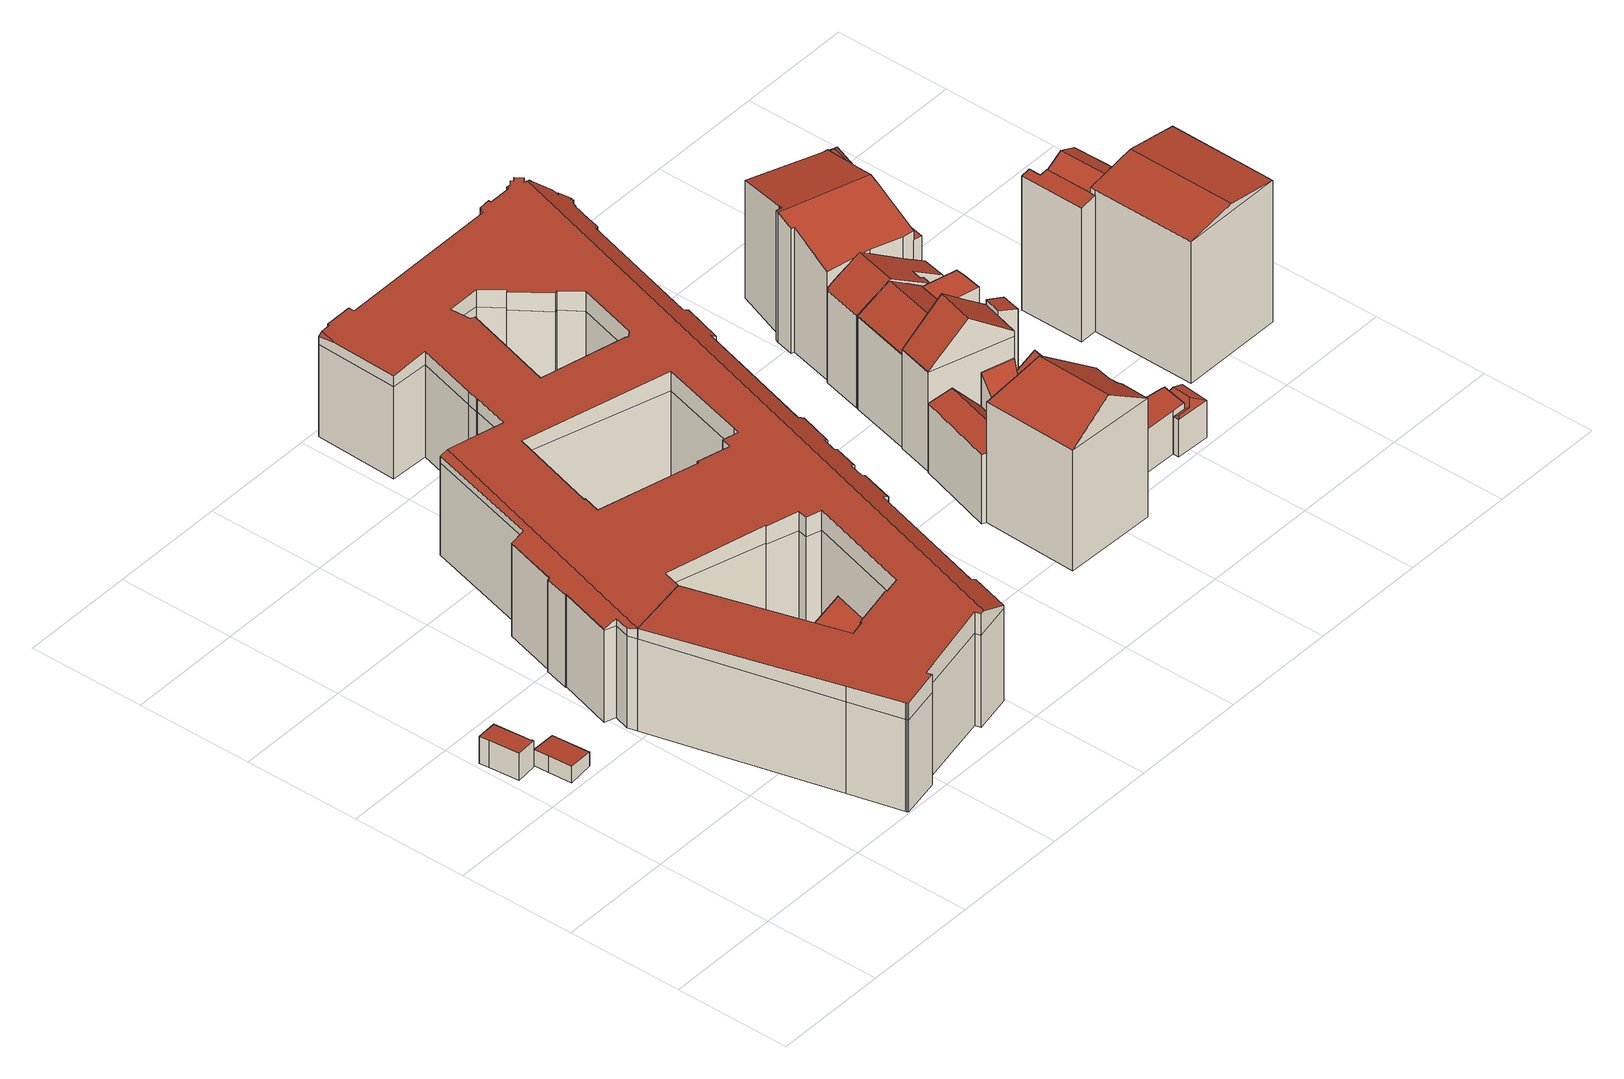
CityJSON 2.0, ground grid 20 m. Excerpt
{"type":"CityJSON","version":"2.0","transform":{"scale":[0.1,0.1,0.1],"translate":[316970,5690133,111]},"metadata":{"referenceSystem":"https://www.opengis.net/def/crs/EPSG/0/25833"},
"CityObjects":{
"building1":{"type":"Building","attributes":{"Dachtyp_tdc":"tdcPolyFlatRoof","Gemeindeschluessel":14713000,"Dachneigung":2.85,"QualitaetDacherkennung":81,"Geometrietyp2DReferenz":"3000","function":"31001_2461","roofType":"2100","measuredHeight":5.04},"geometry":[{"type":"MultiSurface","lod":"2","boundaries":[[[0,1,2,3]],[[1,4,5,2]],[[4,6,7,5]],[[6,8,9,7]],[[8,10,11,9]],[[10,12,13,11]],[[12,0,3,13]],[[12,10,8,6,4,1,0]],[[3,2,5,7,9,11,13]]],"semantics":{"surfaces":[{"type":"WallSurface"},{"type":"RoofSurface"},{"type":"GroundSurface"}],"values":[0,0,0,0,0,0,0,1,2]}}]},
"building2":{"type":"Building","attributes":{"Dachtyp_tdc":"tdcPolyFlatRoof","Gemeindeschluessel":14713000,"Dachneigung":5.23,"QualitaetDacherkennung":87,"Geometrietyp2DReferenz":"3000","function":"31001_2461","roofType":"2100","measuredHeight":3},"geometry":[{"type":"MultiSurface","lod":"2","boundaries":[[[14,15,16,17]],[[15,18,19,16]],[[18,20,21,19]],[[20,22,23,21]],[[22,14,17,23]],[[22,20,18,15,14]],[[17,16,19,21,23]]],"semantics":{"surfaces":[{"type":"WallSurface"},{"type":"RoofSurface"},{"type":"GroundSurface"}],"values":[0,0,0,0,0,1,2]}}]},
"building3":{"type":"Building","attributes":{"name":"Polizeidirektion Leipzig","Gemeindeschluessel":14713000,"Dachneigung":90,"Dachorientierung":0,"MittlereTraufHoehe":119.04,"QualitaetDacherkennung":99,"ObjektHoehe":7.95,"BodenHoehe":111.09,"Geometrietyp2DReferenz":"3000","AbsoluteHoehe":119.04,"Dachflaeche":218.94,"function":"31001_3071","roofType":"1000","measuredHeight":7.95,"storeysAboveGround":3},"geometry":[{"type":"MultiSurface","lod":"2","boundaries":[[[24,25,26,27]],[[25,28,29,26]],[[28,30,31,29]],[[30,32,33,31]],[[32,34,35,33]],[[34,36,37,35]],[[36,38,39,37]],[[38,24,27,39]],[[38,36,34,32,30,28,25,24]],[[27,26,29,31,33,35,37,39]]],"semantics":{"surfaces":[{"type":"WallSurface"},{"type":"RoofSurface"},{"type":"GroundSurface"}],"values":[0,0,0,0,0,0,0,0,1,2]}}]},
"building4":{"type":"Building","attributes":{"name":"Polizeidirektion Leipzig","Dachtyp_tdc":"tdcFreeFormRoof","Gemeindeschluessel":14713000,"Dachneigung":2.81,"QualitaetDacherkennung":14,"Geometrietyp2DReferenz":"3000","function":"31001_3071","roofType":"5000","measuredHeight":21.09},"geometry":[{"type":"MultiSurface","lod":"2","boundaries":[[[40,41,42,43]],[[41,44,45,42]],[[44,46,47,45]],[[46,48,49,47]],[[48,50,51,49]],[[50,52,53,51]],[[52,54,55,53]],[[54,56,57,55]],[[56,58,59,57]],[[58,60,61,59]],[[60,62,63,61]],[[62,64,65,63]],[[64,66,67,65]],[[66,68,69,67]],[[68,70,71,69]],[[70,72,73,71]],[[72,74,75,73]],[[74,76,77,75]],[[76,78,79,77]],[[78,80,81,79]],[[80,82,83,81]],[[82,84,85,83]],[[84,86,87,85]],[[86,88,89,87]],[[88,90,91,89]],[[90,92,93,91]],[[92,94,95,93]],[[94,96,97,95]],[[96,98,99,97]],[[98,100,101,99]],[[100,102,103,101]],[[102,104,105,103]],[[104,106,107,105]],[[106,108,109,107]],[[110,111,112,113]],[[111,114,115,112]],[[114,116,117,115]],[[116,118,119,117]],[[118,120,121,119]],[[120,122,123,121]],[[122,124,125,123]],[[124,126,127,125]],[[126,128,129,127]],[[128,130,131,129]],[[130,132,133,131]],[[132,134,135,133]],[[134,110,113,135]],[[108,136,137,109]],[[136,138,139,137]],[[138,140,141,139]],[[140,142,143,141]],[[142,144,145,143]],[[144,146,147,145]],[[146,148,149,147]],[[148,150,151,149]],[[150,152,153,151]],[[152,154,155,153]],[[154,156,157,155]],[[156,158,159,157]],[[160,161,162,163]],[[161,164,165,162]],[[164,166,167,165]],[[166,168,169,167]],[[168,170,171,169]],[[170,172,173,171]],[[172,174,175,173]],[[176,40,43,177]],[[174,178,179,175]],[[178,180,181,179]],[[180,182,183,181]],[[182,160,163,183]],[[158,184,185,159]],[[184,186,187,185]],[[186,188,189,187]],[[188,190,191,189]],[[192,193,194,195]],[[193,196,197,194]],[[196,198,199,197]],[[198,200,201,199]],[[200,202,203,201]],[[202,204,205,203]],[[204,206,207,205]],[[206,208,209,207]],[[208,210,211,209]],[[210,212,213,211]],[[212,214,215,213]],[[214,216,217,215]],[[216,192,195,217]],[[190,218,219,191]],[[218,220,221,219]],[[220,222,223,221]],[[224,225,226,227,228,229,230,231,232,233,234,235,236,237,238,239,240,241,242,243,244,245,246,247,248,249,250,251,252,253,254,255,256,257,258,259,260,261,262,263,264,265,266,267]],[[268,269,270,146,144,271,272,273,274,275,276,277]],[[278,279,280]],[[281,282,283,280,279,284,285,286,287,288,289,290,276,275,291,292,293,294,295,296,297,298,299,300,301,302,303,291,275,304,305,306,307,308,309,310,311,264,263,312,313,314,315,316,317,318,319,320,321,322,323,324,325,326,327,328],[329,330,331,332,333,334,335,336,337,338,339,340,341],[342,343,344,345,346,347,348,349,350,351,352]],[[283,278,280]],[[353,281,328,354]],[[354,328,327,355]],[[356,326,325,357]],[[355,327,326,356]],[[358,324,323,359]],[[357,325,324,358]],[[360,322,321,361]],[[359,323,322,360]],[[362,320,319,363]],[[361,321,320,362]],[[363,319,318,364]],[[364,318,317,365]],[[366,316,315,367]],[[365,317,316,366]],[[368,314,313,369]],[[367,315,314,368]],[[369,313,312,370]],[[370,312,263,371]],[[371,263,262,372]],[[90,265,264,311,92]],[[92,311,310,94]],[[94,310,309,96]],[[96,309,308,98]],[[98,308,307,100]],[[100,307,306,102]],[[102,306,305,104]],[[104,305,304,106]],[[106,304,275,108]],[[110,291,303,111]],[[111,303,302,114]],[[114,302,301,116]],[[116,301,300,118]],[[118,300,299,120]],[[120,299,298,122]],[[122,298,297,124]],[[124,297,296,126]],[[126,296,295,128]],[[128,295,294,130]],[[130,294,293,132]],[[132,293,292,134]],[[134,292,291,110]],[[154,277,276,290,156]],[[156,290,289,158]],[[160,342,352,161]],[[161,352,351,164]],[[164,351,350,166]],[[166,350,349,168]],[[168,349,348,170]],[[170,348,347,172]],[[172,347,346,174]],[[174,346,345,178]],[[178,345,344,180]],[[180,344,343,182]],[[182,343,342,160]],[[158,289,288,184]],[[184,288,287,186]],[[186,287,286,188]],[[188,286,285,190]],[[192,329,341,193]],[[193,341,340,196]],[[196,340,339,198]],[[198,339,338,200]],[[200,338,337,202]],[[202,337,336,204]],[[204,336,335,206]],[[206,335,334,208]],[[208,334,333,210]],[[210,333,332,212]],[[212,332,331,214]],[[214,331,330,216]],[[216,330,329,192]],[[190,285,284,218]],[[218,284,279,278,220]],[[220,278,283,222]],[[222,283,282,373]],[[373,282,281,353]],[[152,268,277,154]],[[108,275,274,136]],[[136,274,273,138]],[[138,273,272,140]],[[140,272,271,142]],[[142,271,144]],[[148,270,269,150]],[[146,270,148]],[[150,269,268,152]],[[86,267,266,88]],[[84,224,267,86]],[[88,266,265,90]],[[372,262,261,374]],[[374,261,260,375]],[[375,260,259,376]],[[376,259,258,377]],[[377,258,257,378]],[[378,257,256,379]],[[379,256,255,380]],[[380,255,254,381]],[[381,254,253,382]],[[382,253,252,383]],[[383,252,251,384]],[[384,251,250,385]],[[385,250,249,386]],[[386,249,248,387]],[[387,248,247,176]],[[176,247,246,40]],[[40,246,245,41]],[[41,245,244,44]],[[44,244,243,46]],[[46,243,242,48]],[[48,242,241,50]],[[50,241,240,52]],[[52,240,239,54]],[[54,239,238,56]],[[56,238,237,58]],[[58,237,236,60]],[[60,236,235,62]],[[62,235,234,64]],[[64,234,233,66]],[[66,233,232,68]],[[68,232,231,70]],[[70,231,230,72]],[[72,230,229,74]],[[74,229,228,76]],[[76,228,227,78]],[[78,227,226,80]],[[80,226,225,82]],[[82,225,224,84]],[[223,388,389,390,391,392,393,394,395,396,397,398,399,400,401,402,403,404,405,406,407,408,409,410,411,412,413,414,415,416,417,418,419,420,421,422,177,43,42,45,47,49,51,53,55,57,59,61,63,65,67,69,71,73,75,77,79,81,83,85,87,89,91,93,95,97,99,101,103,105,107,109,137,139,141,143,145,147,149,151,153,155,157,159,185,187,189,191,219,221],[113,112,115,117,119,121,123,125,127,129,131,133,135],[163,162,165,167,169,171,173,175,179,181,183],[195,194,197,199,201,203,205,207,209,211,213,215,217]],[[222,373,388,223]],[[373,353,389,388]],[[353,354,390,389]],[[354,355,391,390]],[[355,356,392,391]],[[356,357,393,392]],[[357,358,394,393]],[[358,359,395,394]],[[359,360,396,395]],[[360,361,397,396]],[[361,362,398,397]],[[362,363,399,398]],[[363,364,400,399]],[[364,365,401,400]],[[365,366,402,401]],[[366,367,403,402]],[[367,368,404,403]],[[368,369,405,404]],[[369,370,406,405]],[[370,371,407,406]],[[371,372,408,407]],[[372,374,409,408]],[[374,375,410,409]],[[375,376,411,410]],[[376,377,412,411]],[[377,378,413,412]],[[378,379,414,413]],[[379,380,415,414]],[[380,381,416,415]],[[381,382,417,416]],[[382,383,418,417]],[[383,384,419,418]],[[384,385,420,419]],[[385,386,421,420]],[[386,387,422,421]],[[387,176,177,422]],[[108,275,291,110]]],"semantics":{"surfaces":[{"type":"WallSurface"},{"type":"RoofSurface"},{"type":"GroundSurface"},{"type":"ClosureSurface"}],"values":[0,0,0,0,0,0,0,0,0,0,0,0,0,0,0,0,0,0,0,0,0,0,0,0,0,0,0,0,0,0,0,0,0,0,0,0,0,0,0,0,0,0,0,0,0,0,0,0,0,0,0,0,0,0,0,0,0,0,0,0,0,0,0,0,0,0,0,0,0,0,0,0,0,0,0,0,0,0,0,0,0,0,0,0,0,0,0,0,0,0,0,1,1,1,1,1,0,0,0,0,0,0,0,0,0,0,0,0,0,0,0,0,0,0,0,0,0,0,0,0,0,0,0,0,0,0,0,0,0,0,0,0,0,0,0,0,0,0,0,0,0,0,0,0,0,0,0,0,0,0,0,0,0,0,0,0,0,0,0,0,0,0,0,0,0,0,0,0,0,0,0,0,0,0,0,0,0,0,0,0,0,0,0,0,0,0,0,0,0,0,0,0,0,0,0,0,0,0,0,0,0,0,0,0,0,0,0,0,0,0,0,0,0,0,0,0,0,0,0,0,0,0,2,0,0,0,0,0,0,0,0,0,0,0,0,0,0,0,0,0,0,0,0,0,0,0,0,0,0,0,0,0,0,0,0,0,0,0,0,3]}}]},
"building5":{"type":"Building","attributes":{"Dachtyp_tdc":"tdcFreeFormRoof","Gemeindeschluessel":14713000,"Dachneigung":34.87,"QualitaetDacherkennung":62,"Geometrietyp2DReferenz":"3000","function":"31001_9998","roofType":"5000","measuredHeight":27.71},"geometry":[{"type":"MultiSurface","lod":"2","boundaries":[[[423,424,425,426]],[[424,427,428,425]],[[427,429,430,428]],[[429,431,432,430]],[[431,433,434,432]],[[433,435,436,434]],[[435,437,438,436]],[[437,439,440,438]],[[439,441,442,440]],[[441,423,426,442]],[[443,444,435,433,431]],[[429,427,424,423,441,439,437,444,443]],[[437,435,444]],[[431,429,443]],[[426,425,428,430,432,434,436,438,440,442]]],"semantics":{"surfaces":[{"type":"WallSurface"},{"type":"RoofSurface"},{"type":"GroundSurface"}],"values":[0,0,0,0,0,0,0,0,0,0,1,1,0,0,2]}}]},
"building6":{"type":"Building","attributes":{"Gemeindeschluessel":14713000,"Geometrietyp2DReferenz":"3000","function":"31001_9998","roofType":"9999"},"children":["building6-1","building6-2","building6-3","building6-4"]},
"building6-1":{"type":"BuildingPart","attributes":{"Dachtyp_tdc":"tdcGableRoof","Dachneigung":48.54,"QualitaetDacherkennung":26,"Geometrietyp2DReferenz":"3000","roofType":"3100","measuredHeight":13.74},"parents":["building6"],"geometry":[{"type":"MultiSurface","lod":"2","boundaries":[[[445,446,447,448]],[[446,449,450,447]],[[451,452,453,454]],[[455,456,436,457]],[[456,458,459,436]],[[458,460,434,459]],[[460,461,462,434]],[[461,445,448,462]],[[458,456,455,463,452,451,449,446]],[[446,445,461,460,458]],[[448,447,450,454,453,464,457,436,459,434,462]],[[451,454,450,449]],[[455,457,464,463]],[[463,464,453,452]]],"semantics":{"surfaces":[{"type":"WallSurface"},{"type":"RoofSurface"},{"type":"GroundSurface"},{"type":"ClosureSurface"}],"values":[0,0,0,0,0,0,0,0,1,1,2,3,3,3]}}]},
"building6-2":{"type":"BuildingPart","attributes":{"Dachtyp_tdc":"tdcPolyFlatRoof","Dachneigung":37.76,"QualitaetDacherkennung":74,"Geometrietyp2DReferenz":"3000","roofType":"2100","measuredHeight":14.37},"parents":["building6"],"geometry":[{"type":"MultiSurface","lod":"2","boundaries":[[[465,466,467,468,469]],[[470,471,472,473]],[[471,474,475,476,472]],[[474,471,470,477,466,465,478]],[[469,468,473,472,476]],[[477,467,466]],[[473,468,467,477,470]],[[478,475,474]],[[465,469,476,475,478]]],"semantics":{"surfaces":[{"type":"WallSurface"},{"type":"RoofSurface"},{"type":"GroundSurface"},{"type":"ClosureSurface"}],"values":[0,0,0,1,2,0,3,0,3]}}]},
"building6-3":{"type":"BuildingPart","attributes":{"Dachtyp_tdc":"tdcPolyFlatRoof","Dachneigung":46.78,"QualitaetDacherkennung":41,"Geometrietyp2DReferenz":"3000","roofType":"2100","measuredHeight":14.48},"parents":["building6"],"geometry":[{"type":"MultiSurface","lod":"2","boundaries":[[[467,479,451,454,468]],[[480,481,470,473,450,449]],[[480,479,467,477,481]],[[473,468,454,450]],[[477,470,481]],[[467,468,473,470,477]],[[449,451,479,480]],[[449,450,454,451]]],"semantics":{"surfaces":[{"type":"WallSurface"},{"type":"RoofSurface"},{"type":"GroundSurface"},{"type":"ClosureSurface"}],"values":[0,0,1,2,0,3,0,3]}}]},
"building6-4":{"type":"BuildingPart","attributes":{"Dachtyp_tdc":"tdcFreeFormRoof","Dachneigung":55.4,"QualitaetDacherkennung":9,"Geometrietyp2DReferenz":"3000","roofType":"5000","measuredHeight":13.97},"parents":["building6"],"geometry":[{"type":"MultiSurface","lod":"2","boundaries":[[[475,482,483,476]],[[482,484,485,483]],[[484,486,487,485]],[[486,488,442,487]],[[488,489,440,442]],[[489,490,438,440]],[[490,491,455,457,438]],[[492,493,465,469,453,452]],[[494,491,490,489,488,486,484,482,495]],[[482,475,478,493,492,495]],[[492,494,495]],[[476,483,485,487,442,440,438,457,464,453,469]],[[463,455,491,494]],[[464,457,455,463]],[[452,463,494,492]],[[453,464,463,452]],[[478,465,493]],[[476,469,465,478,475]]],"semantics":{"surfaces":[{"type":"WallSurface"},{"type":"RoofSurface"},{"type":"GroundSurface"},{"type":"ClosureSurface"}],"values":[0,0,0,0,0,0,0,0,1,1,1,2,0,3,0,3,0,3]}}]},
"building7":{"type":"Building","attributes":{"Gemeindeschluessel":14713000,"Geometrietyp2DReferenz":"3000","function":"31001_9998","roofType":"9999"},"children":["building7-1","building7-2"]},
"building7-1":{"type":"BuildingPart","attributes":{"Dachtyp_tdc":"tdcPolyFlatRoof","Dachneigung":19.7,"QualitaetDacherkennung":32,"Geometrietyp2DReferenz":"3000","roofType":"2100","measuredHeight":20.2},"parents":["building7"],"geometry":[{"type":"MultiSurface","lod":"2","boundaries":[[[496,497,498,499,500,501]],[[497,502,503,498]],[[502,504,505,503]],[[504,506,507,508,509,505]],[[504,502,497,496,506]],[[509,499,498,503,505]],[[496,501,507,506]],[[501,500,508,507]],[[500,499,509,508]]],"semantics":{"surfaces":[{"type":"WallSurface"},{"type":"RoofSurface"},{"type":"GroundSurface"},{"type":"ClosureSurface"}],"values":[0,0,0,0,1,2,0,3,3]}}]},
"building7-2":{"type":"BuildingPart","attributes":{"Dachtyp_tdc":"tdcGableRoof","Dachneigung":36.96,"QualitaetDacherkennung":39,"Geometrietyp2DReferenz":"3000","roofType":"3100","measuredHeight":25.13},"parents":["building7"],"geometry":[{"type":"MultiSurface","lod":"2","boundaries":[[[510,511,512,513]],[[514,515,510]],[[516,517,499,509,518,519]],[[520,514,519,518]],[[514,510,516,519]],[[515,521,511,510]],[[507,501,512,511,521,522]],[[508,507,522,520]],[[520,522,521,515,514]],[[513,512,501,500]],[[510,513,517,516]],[[513,500,499,517]],[[508,520,518,509]],[[500,501,507,508]],[[500,508,509,499]]],"semantics":{"surfaces":[{"type":"WallSurface"},{"type":"GroundSurface"},{"type":"RoofSurface"},{"type":"ClosureSurface"}],"values":[0,0,1,0,0,2,2,0,0,0,0,0,0,3,3]}}]},
"building8":{"type":"Building","attributes":{"Dachtyp_tdc":"tdcPolyFlatRoof","Gemeindeschluessel":14713000,"Dachneigung":6.91,"QualitaetDacherkennung":53,"Geometrietyp2DReferenz":"3000","function":"31001_9998","roofType":"2100","measuredHeight":8.55},"geometry":[{"type":"MultiSurface","lod":"2","boundaries":[[[523,524,442,426]],[[524,525,487,442]],[[525,526,485,487]],[[526,527,528,485]],[[527,529,530,528]],[[529,531,532,530]],[[531,533,534,532]],[[533,535,536,534]],[[535,537,538,536]],[[537,523,426,538]],[[537,535,533,531,529,527,526,525,524,523]],[[426,442,487,485,528,530,532,534,536,538]]],"semantics":{"surfaces":[{"type":"WallSurface"},{"type":"RoofSurface"},{"type":"GroundSurface"}],"values":[0,0,0,0,0,0,0,0,0,0,1,2]}}]},
"building9":{"type":"Building","attributes":{"Gemeindeschluessel":14713000,"Geometrietyp2DReferenz":"3000","function":"31001_9998","roofType":"9999"},"children":["building9-1","building9-2"]},
"building9-1":{"type":"BuildingPart","attributes":{"Dachtyp_tdc":"tdcGableRoof","Dachneigung":33.36,"QualitaetDacherkennung":81,"Geometrietyp2DReferenz":"3000","roofType":"3100","measuredHeight":21.03},"parents":["building9"],"geometry":[{"type":"MultiSurface","lod":"2","boundaries":[[[539,540,541]],[[542,543,544,540,539]],[[545,546,543,542]],[[547,548,546,545]],[[549,550,551,552,553]],[[542,539,554,550,549]],[[541,547,552,551,555]],[[547,545,553,552]],[[545,542,549,553]],[[546,548,544,543]],[[541,540,544,548,547]],[[555,554,539,541]],[[555,551,550,554]]],"semantics":{"surfaces":[{"type":"WallSurface"},{"type":"GroundSurface"},{"type":"RoofSurface"},{"type":"ClosureSurface"}],"values":[0,0,0,0,1,0,0,0,0,2,2,0,3]}}]},
"building9-2":{"type":"BuildingPart","attributes":{"Dachtyp_tdc":"tdcPolyFlatRoof","Dachneigung":0,"QualitaetDacherkennung":48,"Geometrietyp2DReferenz":"3000","roofType":"1000","measuredHeight":16.99},"parents":["building9"],"geometry":[{"type":"MultiSurface","lod":"2","boundaries":[[[554,556,557,550]],[[556,558,559,557]],[[558,560,561,559]],[[560,562,563,561]],[[562,555,551,563]],[[562,560,558,556,554,555]],[[551,550,557,559,561,563]],[[550,551,555,554]]],"semantics":{"surfaces":[{"type":"WallSurface"},{"type":"RoofSurface"},{"type":"GroundSurface"},{"type":"ClosureSurface"}],"values":[0,0,0,0,0,1,2,3]}}]},
"building10":{"type":"Building","attributes":{"Dachtyp_tdc":"tdcFreeFormRoof","Gemeindeschluessel":14713000,"Dachneigung":31.49,"QualitaetDacherkennung":48,"Geometrietyp2DReferenz":"3000","function":"31001_9998","roofType":"5000","measuredHeight":21.02},"geometry":[{"type":"MultiSurface","lod":"2","boundaries":[[[564,565,566,567]],[[565,568,569,566]],[[568,570,571,569]],[[570,572,573,571]],[[572,574,575,573]],[[574,576,577,575]],[[576,578,579,577]],[[578,580,581,579]],[[580,582,583,581]],[[582,584,585,583]],[[584,586,587,585]],[[586,588,589,587]],[[588,590,591,589]],[[590,592,593,591]],[[592,564,567,593]],[[594,595,588,586,584,582,580,578]],[[576,574,572,570,568,565,564,592,590,595,594]],[[578,576,594]],[[590,588,595]],[[567,566,569,571,573,575,577,579,581,583,585,587,589,591,593]]],"semantics":{"surfaces":[{"type":"WallSurface"},{"type":"RoofSurface"},{"type":"GroundSurface"}],"values":[0,0,0,0,0,0,0,0,0,0,0,0,0,0,0,1,1,0,0,2]}}]},
"building11":{"type":"Building","attributes":{"Dachtyp_tdc":"tdcGableRoof","Gemeindeschluessel":14713000,"Dachneigung":54.26,"QualitaetDacherkennung":8,"Geometrietyp2DReferenz":"3000","function":"31001_9998","roofType":"3100","measuredHeight":3.4},"geometry":[{"type":"MultiSurface","lod":"2","boundaries":[[[596,597,598,599]],[[597,600,601,598]],[[600,602,603,601]],[[602,596,599,603]],[[600,597,604]],[[596,602,605]],[[597,596,605,604]],[[602,600,604,605]],[[599,598,601,603]]],"semantics":{"surfaces":[{"type":"WallSurface"},{"type":"RoofSurface"},{"type":"GroundSurface"}],"values":[0,0,0,0,0,0,1,1,2]}}]},
"building12":{"type":"Building","attributes":{"Dachtyp_tdc":"tdcFreeFormRoof","Gemeindeschluessel":14713000,"Dachneigung":16.06,"QualitaetDacherkennung":28,"Geometrietyp2DReferenz":"3000","function":"31001_9998","roofType":"5000","measuredHeight":7.45},"geometry":[{"type":"MultiSurface","lod":"2","boundaries":[[[606,607,608,534]],[[607,609,610,608]],[[609,611,612,610]],[[611,613,538,612]],[[613,614,536,538]],[[614,606,534,536]],[[615,616,614,613]],[[615,613,611]],[[617,616,615,611,609]],[[618,617,609,607]],[[618,607,606]],[[616,617,618,606,614]],[[534,608,610,612,538,536]]],"semantics":{"surfaces":[{"type":"WallSurface"},{"type":"RoofSurface"},{"type":"GroundSurface"}],"values":[0,0,0,0,0,0,1,1,1,1,0,1,2]}}]},
"building13":{"type":"Building","attributes":{"Gemeindeschluessel":14713000,"Geometrietyp2DReferenz":"3000","function":"31001_9998","roofType":"9999"},"children":["building13-1","building13-2","building13-3"]},
"building13-1":{"type":"BuildingPart","attributes":{"Dachtyp_tdc":"tdcFreeFormRoof","Dachneigung":24.48,"QualitaetDacherkennung":21,"Geometrietyp2DReferenz":"3000","roofType":"5000","measuredHeight":22.15},"parents":["building13"],"geometry":[{"type":"MultiSurface","lod":"2","boundaries":[[[619,620,621,622]],[[620,623,624,621]],[[623,625,626,624]],[[619,625,627,628]],[[625,623,627]],[[623,620,628,627]],[[620,619,628]],[[626,622,621,624]],[[622,626,625,619]]],"semantics":{"surfaces":[{"type":"WallSurface"},{"type":"RoofSurface"},{"type":"GroundSurface"},{"type":"ClosureSurface"}],"values":[0,0,0,1,1,1,1,2,3]}}]},
"building13-2":{"type":"BuildingPart","attributes":{"Dachtyp_tdc":"tdcPolyFlatRoof","Dachneigung":0,"QualitaetDacherkennung":0,"Geometrietyp2DReferenz":"3000","roofType":"1000","measuredHeight":18.53},"parents":["building13"],"geometry":[{"type":"MultiSurface","lod":"2","boundaries":[[[629,630,631,632]],[[629,632,633,634]],[[632,631,635,633]],[[631,630,636,635]],[[633,635,636,634]],[[634,636,630,629]]],"semantics":{"surfaces":[{"type":"RoofSurface"},{"type":"WallSurface"},{"type":"GroundSurface"},{"type":"ClosureSurface"}],"values":[0,1,1,1,2,3]}}]},
"building13-3":{"type":"BuildingPart","attributes":{"Dachtyp_tdc":"tdcGableRoof","Dachneigung":20.54,"QualitaetDacherkennung":16,"Geometrietyp2DReferenz":"3000","roofType":"3100","measuredHeight":24.1},"parents":["building13"],"geometry":[{"type":"MultiSurface","lod":"2","boundaries":[[[637,638,639,640]],[[638,641,642,639]],[[641,643,644,642]],[[643,645,646,644]],[[645,647,648,646]],[[647,649,619,622,648]],[[650,651,652,626,625]],[[651,653,629,634,652]],[[654,655,656,636,630]],[[655,657,658,656]],[[657,659,660,658]],[[659,661,662,660]],[[661,663,664,662]],[[663,665,666,664]],[[665,667,668,666]],[[667,669,670,668]],[[669,637,640,670]],[[665,663,661,659,657,655,654,653,651]],[[651,650,649,647,645,643,641,638,637,669,667,665]],[[640,639,642,644,646,648,622,626,652,634,636,656,658,660,662,664,666,668,670]],[[625,619,649,650]],[[625,626,622,619]],[[654,630,629,653]],[[630,636,634,629]]],"semantics":{"surfaces":[{"type":"WallSurface"},{"type":"RoofSurface"},{"type":"GroundSurface"},{"type":"ClosureSurface"}],"values":[0,0,0,0,0,0,0,0,0,0,0,0,0,0,0,0,0,1,1,2,0,3,0,3]}}]},
"building14":{"type":"Building","attributes":{"Gemeindeschluessel":14713000,"Geometrietyp2DReferenz":"3000","function":"31001_9998","roofType":"9999"},"children":["building14-1","building14-2","building14-3"]},
"building14-1":{"type":"BuildingPart","attributes":{"Dachtyp_tdc":"tdcGableRoof","Dachneigung":10.02,"QualitaetDacherkennung":70,"Geometrietyp2DReferenz":"3000","roofType":"3100","measuredHeight":27.8},"parents":["building14"],"geometry":[{"type":"MultiSurface","lod":"2","boundaries":[[[671,672,673,674,675]],[[672,676,677,673]],[[676,678,679,677]],[[678,680,681,679]],[[678,676,672,682,683]],[[684,685,680,683,682,686]],[[684,686,671,687,688]],[[671,686,682,672]],[[680,678,683]],[[681,689,690,674,673,677,679]],[[680,685,691,689,681]],[[692,691,685,684]],[[690,689,691,692,693]],[[671,675,687]],[[688,693,692,684]],[[675,674,690,693]],[[675,693,688,687]]],"semantics":{"surfaces":[{"type":"WallSurface"},{"type":"RoofSurface"},{"type":"GroundSurface"},{"type":"ClosureSurface"}],"values":[0,0,0,0,1,1,0,0,0,2,0,0,3,0,0,3,3]}}]},
"building14-2":{"type":"BuildingPart","attributes":{"Dachtyp_tdc":"tdcGableRoof","Dachneigung":29.22,"QualitaetDacherkennung":38,"Geometrietyp2DReferenz":"3000","roofType":"3100","measuredHeight":26.67},"parents":["building14"],"geometry":[{"type":"MultiSurface","lod":"2","boundaries":[[[694,675,674,695]],[[696,694,695,697]],[[694,696,698]],[[675,694,698,699,687]],[[696,693,688,699,698]],[[695,674,690,697]],[[693,690,674,675]],[[690,693,696,697]],[[687,699,688]],[[675,687,688,693]]],"semantics":{"surfaces":[{"type":"WallSurface"},{"type":"RoofSurface"},{"type":"GroundSurface"},{"type":"ClosureSurface"}],"values":[0,0,0,1,1,2,3,3,0,3]}}]},
"building14-3":{"type":"BuildingPart","attributes":{"Dachtyp_tdc":"tdcPolyFlatRoof","Dachneigung":8.01,"QualitaetDacherkennung":62,"Geometrietyp2DReferenz":"3000","roofType":"2100","measuredHeight":25.17},"parents":["building14"],"geometry":[{"type":"MultiSurface","lod":"2","boundaries":[[[691,700,701,689]],[[700,702,703,701]],[[702,704,705,703]],[[704,706,707,705]],[[706,708,696,697,707]],[[708,706,704,702,700,691,692]],[[689,701,703,705,707,697,690]],[[693,696,708,692]],[[689,690,693,692,691]],[[693,690,697,696]]],"semantics":{"surfaces":[{"type":"WallSurface"},{"type":"RoofSurface"},{"type":"GroundSurface"},{"type":"ClosureSurface"}],"values":[0,0,0,0,0,1,2,0,3,3]}}]}
},
"vertices":[
[14,473,54],[9,525,54],[9,525,4],[14,473,4],[7,542,54],[7,542,4],[43,545,52],[43,545,4],[50,480,52],[50,480,4],[51,480,52],[51,480,4],[51,477,52],[51,477,4],
[51,477,36],[96,480,32],[96,480,6],[51,477,6],[101,415,32],[101,415,6],[56,411,36],[56,411,6],[53,451,36],[53,451,6],
[486,182,80],[485,184,80],[485,184,1],[486,182,1],[411,170,80],[411,170,1],[411,167,80],[411,167,1],[387,162,80],[387,162,1],[352,291,80],[352,291,1],[553,329,80],[553,329,1],[514,187,80],[514,187,1],
[887,1097,173],[876,1060,173],[876,1060,3],[887,1097,3],[878,1059,173],[878,1059,3],[873,1042,173],[873,1042,3],[870,1043,173],[870,1043,3],[870,1041,173],[870,1041,3],[865,1042,173],[865,1042,3],[804,827,173],[804,827,3],[814,824,173],[814,824,3],[795,757,173],[795,757,3],[785,759,173],[785,759,3],[723,546,173],[723,546,3],[734,543,173],[734,543,3],[717,485,173],[717,485,3],[711,486,173],[711,486,3],[704,462,173],[704,462,3],[710,461,173],[710,461,3],[698,419,173],[698,419,3],[692,421,173],[692,421,3],[685,396,173],[685,396,3],[691,394,173],[691,394,3],[675,337,173],[675,337,3],[665,340,173],[665,340,3],[604,125,173],[604,125,3],[613,123,173],[613,123,3],[595,56,173],[595,56,3],[529,43,173],[529,43,3],[526,53,173],[526,53,3],[383,24,173],[383,24,3],[385,14,173],[385,14,3],[316,1,173],[316,1,3],[315,3,173],[315,3,3],[315,5,173],[315,5,3],[291,96,173],[291,96,3],[209,415,173],[209,415,3],[315,428,173],[386,162,173],[386,162,3],[315,428,3],[411,167,173],[411,167,3],[411,170,173],[411,170,3],[484,184,173],[484,184,3],[486,182,173],[486,182,3],[513,187,173],[513,187,3],[564,369,173],[564,369,3],[539,377,173],[539,377,3],[543,394,173],[543,394,3],[490,410,173],[490,410,3],[491,412,173],[491,412,3],[324,460,173],[324,460,3],[204,431,173],[204,431,3],[212,458,173],[212,458,3],[193,464,173],[193,464,3],[220,557,173],[220,557,3],[218,557,173],[218,557,3],[229,599,173],[229,599,3],[232,598,173],[232,598,3],[258,690,173],[258,690,3],[278,685,173],[278,685,3],[332,885,173],[332,885,3],[353,879,173],[353,879,3],[437,854,173],[437,854,3],[422,808,173],[378,655,173],[378,655,3],[422,808,3],[380,655,173],[380,655,3],[372,625,173],[372,625,3],[538,576,173],[538,576,3],[539,579,173],[539,579,3],[592,563,173],[592,563,3],[597,580,173],[597,580,3],[889,1096,173],[889,1096,3],[623,573,173],[623,573,3],[626,583,173],[626,583,3],[667,735,173],[667,735,3],[454,917,173],[454,917,3],[453,918,173],[453,918,3],[459,937,173],[459,937,3],[488,1042,173],[488,1042,3],[582,1037,173],[590,1034,173],[590,1034,3],[582,1037,3],[544,874,173],[544,874,3],[685,834,173],[685,834,3],[688,831,173],[688,831,3],[698,838,173],[698,838,3],[727,943,173],[727,943,3],[703,977,173],[703,977,3],[699,975,173],[699,975,3],[658,1032,173],[658,1032,3],[661,1035,173],[661,1035,3],[635,1070,173],[635,1070,3],[581,1072,173],[581,1072,3],[421,1045,173],[421,1045,3],[426,1189,173],[426,1189,3],[449,1188,173],[449,1188,3],[665,340,188],[675,337,182],[691,394,182],[685,396,185],[692,421,185],[698,419,182],[710,461,182],[704,462,186],[711,486,186],[717,485,182],[734,543,182],[723,546,189],[785,759,189],[795,757,182],[814,824,183],[804,827,189],[865,1042,190],[870,1041,187],[870,1043,187],[873,1042,185],[878,1059,185],[876,1060,187],[887,1097,186],[889,1096,185],[891,1103,185],[901,1110,181],[898,1112,183],[903,1115,180],[892,1131,189],[885,1125,193],[884,1126,193],[887,1128,192],[886,1130,193],[888,1133,192],[886,1136,194],[887,1138,194],[869,1163,209],[868,1161,210],[866,1164,212],[862,1163,213],[537,44,213],[595,56,180],[613,123,181],[604,125,187],[278,685,187],[258,690,174],[232,598,175],[220,557,175],[193,464,175],[212,458,187],[204,431,187],[209,415,193],[344,881,193],[332,885,185],[426,1189,188],[425,1159,193],[434,1189,193],[495,1190,196],[450,1192,194],[449,1188,194],[421,1045,194],[488,1042,198],[459,937,198],[453,918,198],[454,917,198],[437,854,198],[353,879,193],[315,428,198],[324,460,198],[491,412,206],[490,410,206],[543,394,209],[539,377,209],[564,369,210],[513,187,210],[486,182,209],[484,184,209],[411,170,206],[411,167,206],[386,162,205],[291,96,201],[315,5,204],[315,3,204],[316,1,204],[385,14,207],[383,24,206],[526,53,213],[529,43,213],[861,1165,213],[858,1163,213],[856,1165,213],[864,1171,213],[855,1183,213],[850,1179,213],[847,1183,212],[840,1177,212],[833,1178,212],[833,1174,212],[795,1175,210],[795,1180,210],[776,1180,209],[775,1176,209],[771,1176,209],[771,1170,209],[495,1180,196],[582,1037,202],[581,1072,201],[635,1070,204],[661,1035,206],[658,1032,206],[699,975,208],[703,977,208],[727,943,210],[698,838,210],[688,831,210],[685,834,210],[544,874,202],[590,1034,202],[422,808,198],[667,735,210],[626,583,210],[623,573,210],[597,580,209],[592,563,209],[539,579,206],[538,576,206],[372,625,198],[380,655,198],[378,655,198],[495,1190,173],[495,1180,173],[771,1170,173],[771,1176,173],[775,1176,173],[776,1180,173],[795,1180,173],[795,1175,173],[833,1174,173],[833,1178,173],[840,1177,173],[847,1183,173],[850,1179,173],[855,1183,173],[864,1171,173],[856,1165,173],[858,1163,173],[861,1165,173],[862,1163,173],[866,1164,173],[450,1192,173],[868,1161,173],[869,1163,173],[887,1138,173],[886,1136,173],[888,1133,173],[886,1130,173],[887,1128,173],[884,1126,173],[885,1125,173],[892,1131,173],[903,1115,173],[898,1112,173],[901,1110,173],[891,1103,173],[450,1192,3],[495,1190,3],[495,1180,3],[771,1170,3],[771,1176,3],[775,1176,3],[776,1180,3],[795,1180,3],[795,1175,3],[833,1174,3],[833,1178,3],[840,1177,3],[847,1183,3],[850,1179,3],[855,1183,3],[864,1171,3],[856,1165,3],[858,1163,3],[861,1165,3],[862,1163,3],[866,1164,3],[868,1161,3],[869,1163,3],[887,1138,3],[886,1136,3],[888,1133,3],[886,1130,3],[887,1128,3],[884,1126,3],[885,1125,3],[892,1131,3],[903,1115,3],[898,1112,3],[901,1110,3],[891,1103,3],
[1032,224,235],[1032,209,235],[1032,209,10],[1032,224,10],[1039,205,230],[1039,205,10],[1038,157,229],[1038,157,10],[876,162,233],[876,162,10],[881,326,233],[881,326,10],[943,299,276],[943,299,10],[964,290,283],[964,290,10],[965,293,282],[965,293,10],[1047,260,226],[1047,260,10],[954,160,287],[958,292,287],
[914,462,138],[953,450,148],[953,450,10],[914,462,10],[1000,435,92],[1000,435,10],[989,396,92],[972,337,91],[972,337,10],[989,396,10],[959,292,91],[943,299,111],[959,292,10],[913,312,148],[913,312,10],[881,326,139],[874,329,138],[874,329,10],[960,295,91],[960,295,10],
[1020,326,115],[1030,383,114],[1030,383,111],[1030,383,10],[1020,326,10],[1055,419,127],[1088,409,154],[1088,409,10],[1055,419,10],[1069,314,154],[1069,314,116],[1069,314,10],[1032,386,115],[1021,326,116],
[989,396,112],[1000,435,155],[1055,419,155],
[1063,285,158],[1063,285,10],[1062,281,152],[1062,281,10],[1057,256,116],[1057,256,10],[1047,260,116],[965,293,116],[964,290,111],[959,292,111],[972,337,116],[1020,326,116],[960,295,116],[988,309,150],
[1076,489,213],[1107,482,202],[1107,482,12],[1076,489,12],[1076,489,195],[1076,489,204],[1102,460,202],[1102,460,12],[1099,449,202],[1099,449,12],[1067,459,214],[1067,459,204],[1067,459,195],[1067,459,12],
[930,524,195],[1000,508,263],[1042,497,230],[1042,497,195],[914,462,195],[914,462,196],[930,524,12],[1042,497,12],[1055,419,12],[914,462,12],[1055,419,195],[981,442,263],[1055,419,205],
[1032,224,89],[1047,260,93],[1057,256,93],[1062,281,96],[1105,273,95],[1105,273,10],[1158,266,94],[1158,266,10],[1195,261,94],[1195,261,10],[1199,260,94],[1199,260,10],[1194,219,89],[1194,219,10],[1170,220,89],[1170,220,10],
[1066,602,185],[1066,602,186],[1055,552,185],[956,628,185],[956,628,186],[1011,615,223],[930,524,185],[930,524,186],[1042,497,185],[986,511,223],[956,628,13],[1066,602,13],[1055,552,13],[1042,497,13],[930,524,13],[1066,602,183],[1055,552,183],
[1083,598,183],[1083,598,13],[1128,587,183],[1128,587,13],[1126,571,183],[1126,571,13],[1119,538,183],[1119,538,13],
[1136,659,158],[1142,657,154],[1142,657,15],[1136,659,15],[1135,619,153],[1135,619,15],[1083,631,186],[1083,631,15],[1079,616,186],[1079,616,15],[1087,614,181],[1087,614,15],[1083,598,181],[1083,598,15],[956,628,187],[956,628,15],[956,629,187],[956,629,15],[955,629,186],[955,629,15],[972,698,186],[972,698,15],[974,697,187],[974,697,15],[975,700,188],[975,700,15],[1050,683,213],[1050,683,15],[1103,666,179],[1103,666,15],[1013,614,225],[1031,687,225],
[1158,266,13],[1162,294,13],[1162,294,11],[1158,266,11],[1199,289,25],[1199,289,11],[1195,261,25],[1195,261,11],[1185,291,45],[1181,263,45],
[1199,260,79],[1234,256,79],[1234,256,10],[1229,206,79],[1229,206,10],[1169,209,79],[1169,209,10],[1170,220,79],[1194,219,79],[1175,214,81],[1199,213,81],[1213,225,84],[1216,258,84],
[1168,860,235],[1183,855,235],[1183,855,17],[1168,860,17],[1157,786,235],[1157,786,17],[1151,788,235],[1151,788,17],[1155,789,237],[1173,850,239],
[1142,747,203],[1122,662,203],[1136,659,203],[1155,744,203],[1155,744,17],[1142,747,17],[1136,659,17],[1122,662,17],
[1009,817,256],[1008,817,256],[1008,817,17],[1009,817,17],[1041,908,235],[1041,908,17],[1042,907,235],[1042,907,17],[1043,908,235],[1043,908,17],[1159,863,236],[1159,863,17],[1168,860,237],[1151,788,252],[1145,761,258],[1145,761,17],[1142,747,253],[1122,662,220],[1103,666,219],[1103,666,17],[1050,683,220],[1050,683,17],[975,700,217],[975,700,17],[993,777,247],[993,777,17],[988,778,247],[988,778,17],[995,808,258],[995,808,17],[997,814,257],[997,814,17],[1007,812,257],[1007,812,17],
[1372,488,273],[1490,487,273],[1490,487,11],[1372,488,11],[1372,488,265],[1490,480,273],[1490,480,11],[1488,299,273],[1488,299,11],[1307,300,273],[1307,300,11],[1398,488,289],[1396,299,289],[1309,489,273],[1309,480,273],[1372,488,285],[1352,488,273],[1333,489,273],[1309,480,11],[1309,489,11],[1309,480,263],[1309,489,263],[1309,489,260],
[1371,571,265],[1371,571,11],[1310,571,260],[1310,571,11],[1341,571,278],[1341,488,278],
[1278,480,259],[1278,480,11],[1279,592,259],[1279,592,11],[1296,592,261],[1296,592,11],[1296,571,261],[1296,571,11],[1310,571,263]
]}
